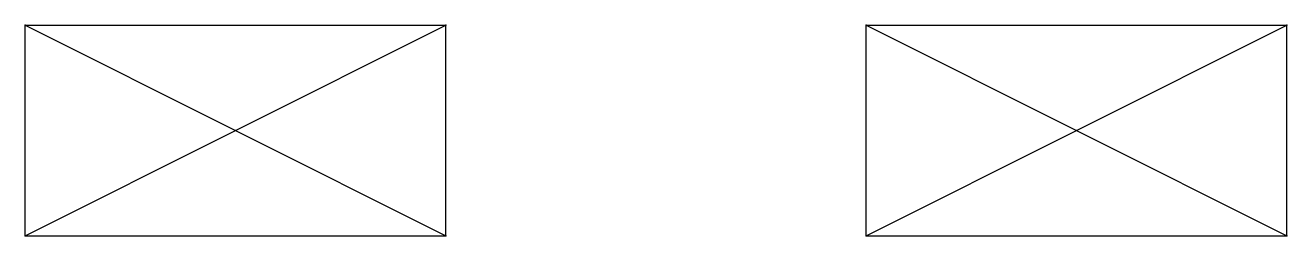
# Model space of a CAD drawing. Header units: metres. Extents: x 0 to 300, y 0 to 50.
import ezdxf

# ---------------------------------------------------------------- set-up
doc = ezdxf.new("R2010")
doc.units = ezdxf.units.M

msp = doc.modelspace()

# ---------------------------------------------------------------- linework, layer by layer
at = {"layer": '1', "color": 1}
for p, q in [((0, 50), (100, 50)), ((0, 0), (0, 50)), ((0, 0), (100, 50)), ((0, 50), (100, 0)), ((100, 0), (100, 50)), ((200, 50), (300, 50)), ((200, 0), (200, 50)), ((200, 0), (300, 50)), ((200, 50), (300, 0)), ((300, 0), (300, 50)), ((0, 0), (100, 0)), ((200, 0), (300, 0))]:
    msp.add_line(p, q, dxfattribs=at)
for p in [(0, 50), (100, 50), (200, 50), (300, 50), (50, 25), (250, 25), (0, 0), (100, 0), (200, 0), (300, 0)]:
    msp.add_point(p, dxfattribs=at)

doc.saveas('drawing.dxf')
